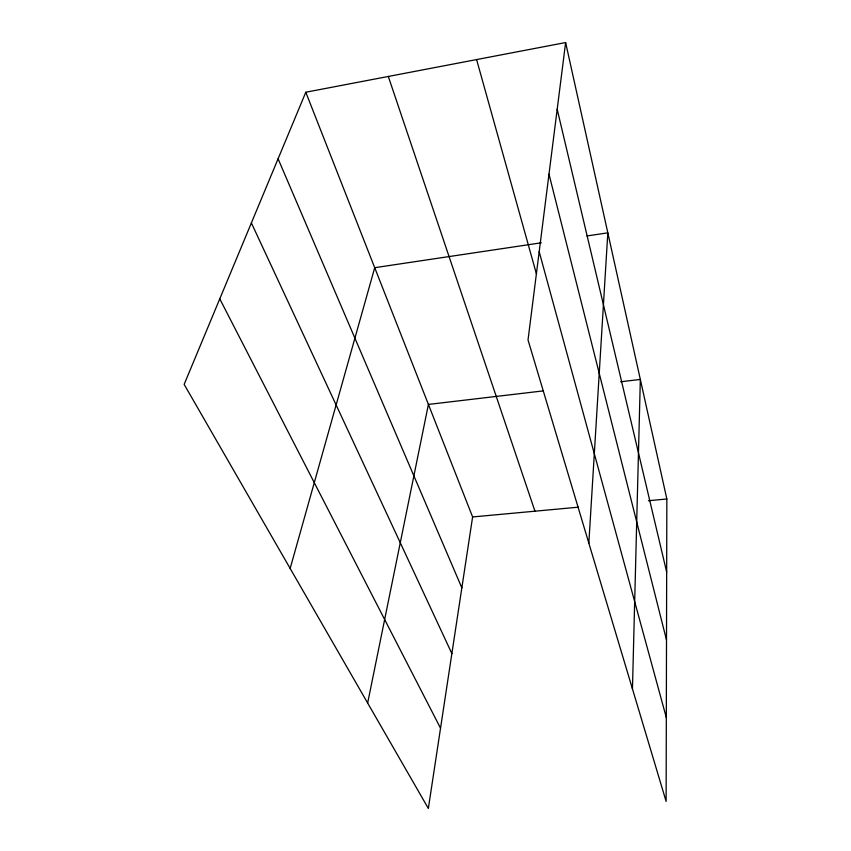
<?xml version="1.0" encoding="UTF-8"?>
<svg xmlns="http://www.w3.org/2000/svg" width="851" height="851" viewBox="0 0 851 851"><rect width="100%" height="100%" fill="white"/><g stroke="black" fill="none" stroke-linecap="round" stroke-linejoin="round"><path stroke-width="1.28" d="M565.628 42.55L666.844 498.994L666.12 801.397L528.024 339.964L565.628 42.55L305.796 92.238L184.156 384.386L428.351 808.45L472.613 516.951L305.796 92.238M632.453 688.906L640.335 379.44L620.677 381.759M588.839 543.183L607.827 232.844L586.967 235.961M367.653 703.043L428.415 404.427L543.385 390.875M290.159 568.457L374.717 267.693L541.321 242.79M472.613 516.951L578.52 507.164M648.398 500.707L666.844 498.994M219.771 298.861L440.531 728.201M251.375 222.93L451.87 653.568M278.086 158.786L461.848 587.86M388.311 76.452L534.96 511.185M476.592 59.57L536.492 274.139M539.183 251.683L666.322 717.574M548.991 174.157L666.503 640.016M557.192 109.279L666.663 572.032"/></g></svg>
